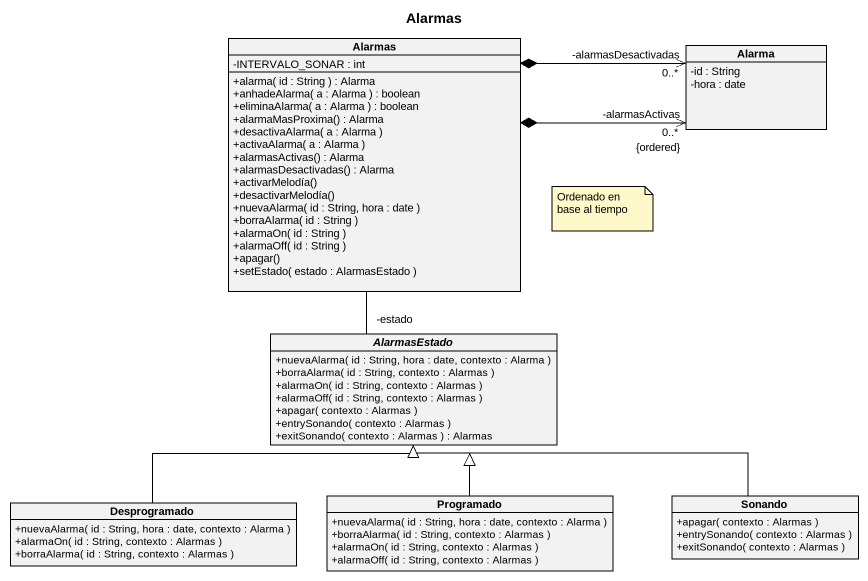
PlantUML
@startuml
title Alarmas
hide circle
hide empty members
skinparam classAttributeIconSize 0
class Alarmas {
  -INTERVALO_SONAR : int
  +alarma( id : String ) : Alarma
  +anhadeAlarma( a : Alarma ) : boolean
  +eliminaAlarma( a : Alarma ) : boolean
  +alarmaMasProxima() : Alarma
  +desactivaAlarma( a : Alarma )
  +activaAlarma( a : Alarma )
  +alarmasActivas() : Alarma
  +alarmasDesactivadas() : Alarma
  +activarMelodía()
  +desactivarMelodía()
  +nuevaAlarma( id : String, hora : date )
  +borraAlarma( id : String )
  +alarmaOn( id : String )
  +alarmaOff( id : String )
  +apagar()
  +setEstado( estado : AlarmasEstado )
}
class Alarma {
  -id : String
  -hora : date
}
abstract class AlarmasEstado {
  +nuevaAlarma( id : String, hora : date, contexto : Alarma )
  +borraAlarma( id : String, contexto : Alarmas )
  +alarmaOn( id : String, contexto : Alarmas )
  +alarmaOff( id : String, contexto : Alarmas )
  +apagar( contexto : Alarmas )
  +entrySonando( contexto : Alarmas )
  +exitSonando( contexto : Alarmas ) : Alarmas
}
class Programado {
  +nuevaAlarma( id : String, hora : date, contexto : Alarma )
  +borraAlarma( id : String, contexto : Alarmas )
  +alarmaOn( id : String, contexto : Alarmas )
  +alarmaOff( id : String, contexto : Alarmas )
}
class Sonando {
  +apagar( contexto : Alarmas )
  +entrySonando( contexto : Alarmas )
  +exitSonando( contexto : Alarmas )
}
class Desprogramado {
  +nuevaAlarma( id : String, hora : date, contexto : Alarma )
  +alarmaOn( id : String, contexto : Alarmas )
  +borraAlarma( id : String, contexto : Alarmas )
}
Alarmas *-right-> "-alarmasActivas\n0..*\n{ordered}" Alarma
Alarmas *-right-> "-alarmasDesactivadas\n0..*" Alarma
Alarmas "-estado" -- AlarmasEstado
Programado -up-|> AlarmasEstado
Sonando -left-|> AlarmasEstado
Desprogramado -right-|> AlarmasEstado
note as N1
  Ordenado en base al tiempo
end note
@enduml
